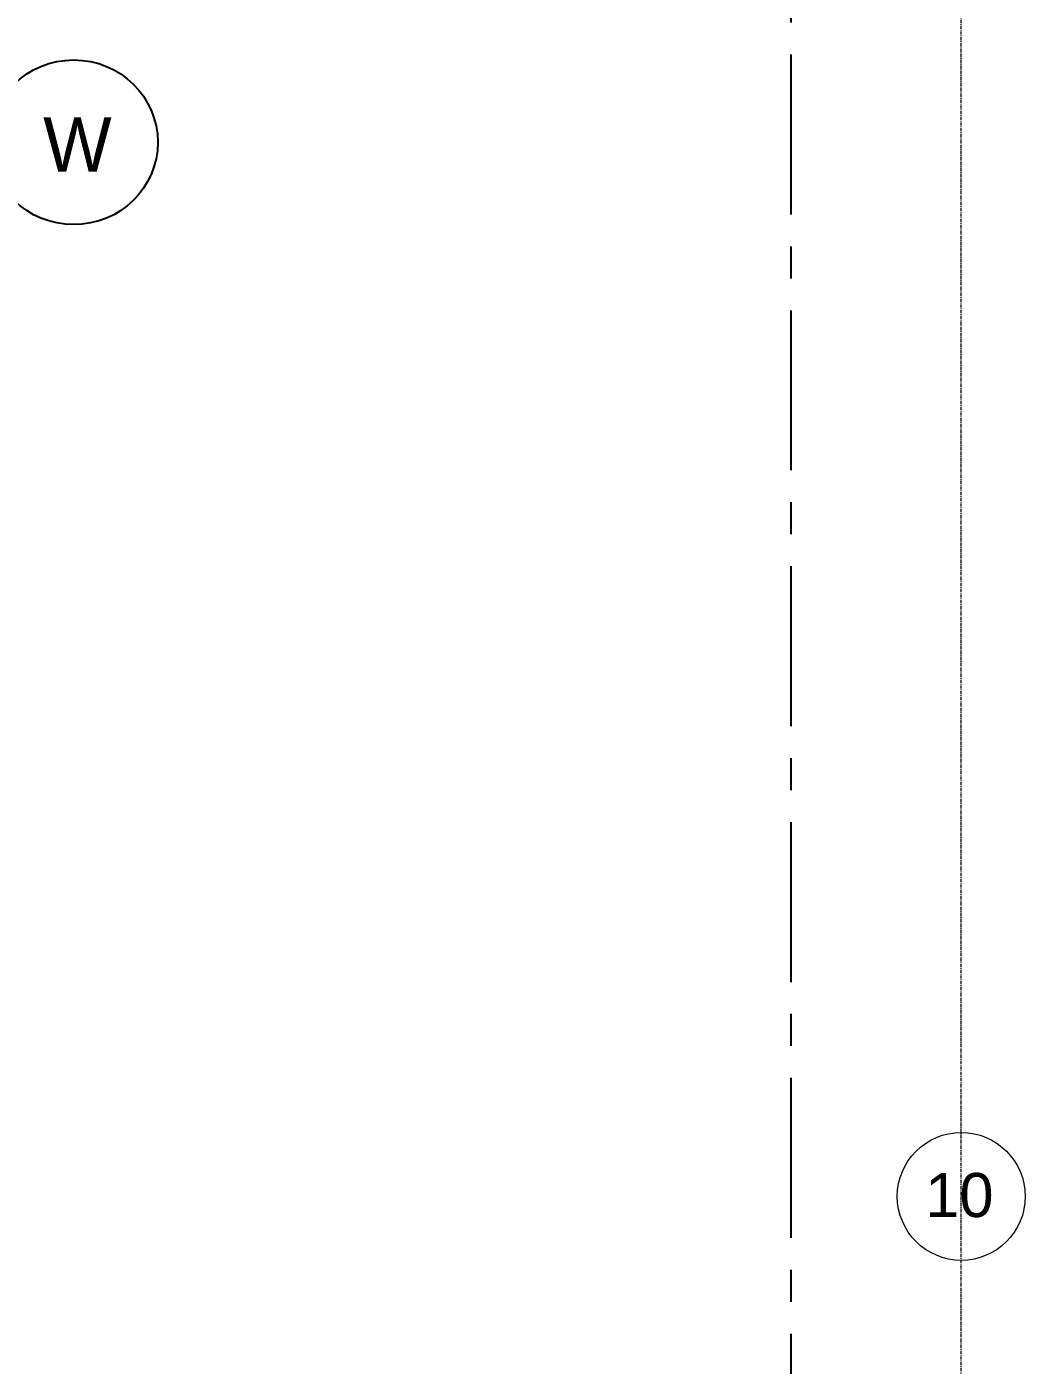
# Model space of a CAD drawing. Header units: millimetres. Extents: x 2659630 to 6742168, y -2425387 to -732288.
# Drawn here: x 2971206 to 2975108, y -1113637 to -1108406 of the extents above; entities that cross this region are included whole.
import ezdxf
from ezdxf.enums import TextEntityAlignment as Align

# ---------------------------------------------------------------- set-up
doc = ezdxf.new("R2010")
doc.units = ezdxf.units.MM
doc.linetypes.add('CENTER', pattern=[2, 1.25, -0.25, 0.25, -0.25])
doc.linetypes.add('Grid Line', pattern=[22.224999999999994, 12.7, -3.174999999999999, 3.174999999999999, -3.174999999999999])
for name, color, linetype in [('A-LINE 08', 8, 'Continuous'), ('S-COLUMN', 1, 'Continuous'), ('S-GRIDE LINE', 8, 'CENTER')]:
    doc.layers.add(name, color=color, linetype=linetype)
doc.layers.add('S-GRID', color=1, linetype='Continuous', lineweight=9)
doc.layers.add('S-GRID-IDEN', color=1, linetype='Continuous', lineweight=9)
doc.styles.add('Arial', font='arial.ttf', dxfattribs={"height": 123})
doc.styles.add('style1', font='handlet.shx')

# ---------------------------------------------------------------- blocks, each defined once
blk = doc.blocks.new('vvv')
at = {"layer": 'A-LINE 08', "color": 253}
blk.add_ellipse((-115602.6638023062, -274812.9694272275), major_axis=(328.6056980719335, 0), ratio=0.9795396322884179, start_param=-6.283185307179586, end_param=0, dxfattribs=at)
at = {"layer": 'S-GRID', "color": 253, "linetype": 'Grid Line'}
blk.add_line((-112133.3146639047, -286127.1576374797), (-112133.3146639047, -262439.5084041562), dxfattribs=at)
at = {"layer": 'S-GRID-IDEN', "color": 253}
blk.add_circle((-112133.3146639047, -278932.7621880239), 250.0000000000001, dxfattribs=at)
at = {"layer": 'S-GRIDE LINE', "color": 253, "ltscale": 500}
blk.add_line((-112798.3146639047, -302094.9194912685), (-112798.3146639047, -262439.5084041562), dxfattribs=at)
at = {"layer": 'A-LINE 08', "color": 253, "style": 'style1'}
for tag, height, p in [('HD1', 212.1468745745996, (-102239.072470129, -266931.9436786682)), ('HD4', 212.1468745745996, (-112838.7469268842, -268838.8010378671)), ('HD4', 212.1468745745996, (-107525.9211075911, -269430.5273375991)), ('HD4', 212.1468745745996, (-98428.93253814522, -269411.5728756436)), ('HD6', 212.1468745745996, (-108958.0084401602, -269948.6138302144)), ('HD6', 212.1468745745996, (-99703.20888020936, -270784.5920501612)), ('HD4', 212.1468745745996, (-113560.5438042795, -271641.2675390053)), ('HD4', 212.1468745745996, (-109276.5025078906, -271641.289882639)), ('HD4', 212.1468745745996, (-119394.4499192508, -271968.4624563893)), ('HD6', 212.1468745745996, (-108958.0216722516, -273228.596008339)), ('HD6', 212.1468745745996, (-99703.21765307989, -273235.673757717)), ('HD3', 212.1468745745996, (-115588.0898187933, -274927.4894435364)), ('HD4', 212.1468745745996, (-119382.0834430242, -276082.6196952318)), ('HD5', 212.1468745746402, (-119238.1198973143, -278310.9914349518)), ('HD5', 212.1468745746402, (-118043.1345590847, -278310.9914349518)), ('HD5', 212.1468745746402, (-116825.1345590847, -278310.9914349518))]:
    blk.add_attdef(tag, text='', height=height, dxfattribs=at).set_placement(p, align=Align.CENTER)
at = {"layer": 'S-GRID-IDEN', "color": 253, "style": 'Arial'}
blk.add_text('10', height=172.1182634730538, dxfattribs=at).set_placement((-112274.4398825397, -279013.4750239009))

msp = doc.modelspace()

# ---------------------------------------------------------------- block references
at = {"layer": 'S-COLUMN', "ltscale": 2500}
ref = msp.add_blockref('vvv', (3086991.6527, -834044.304580901), dxfattribs=at)
ref.add_attrib('HD3', 'W', dxfattribs={"layer": 'A-LINE 08', "color": 253, "ltscale": 2500, "height": 212.1468745745996, "style": 'style1'}).set_placement((2971403.562881207, -1108971.794024437), align=Align.CENTER)

doc.saveas('drawing.dxf')
